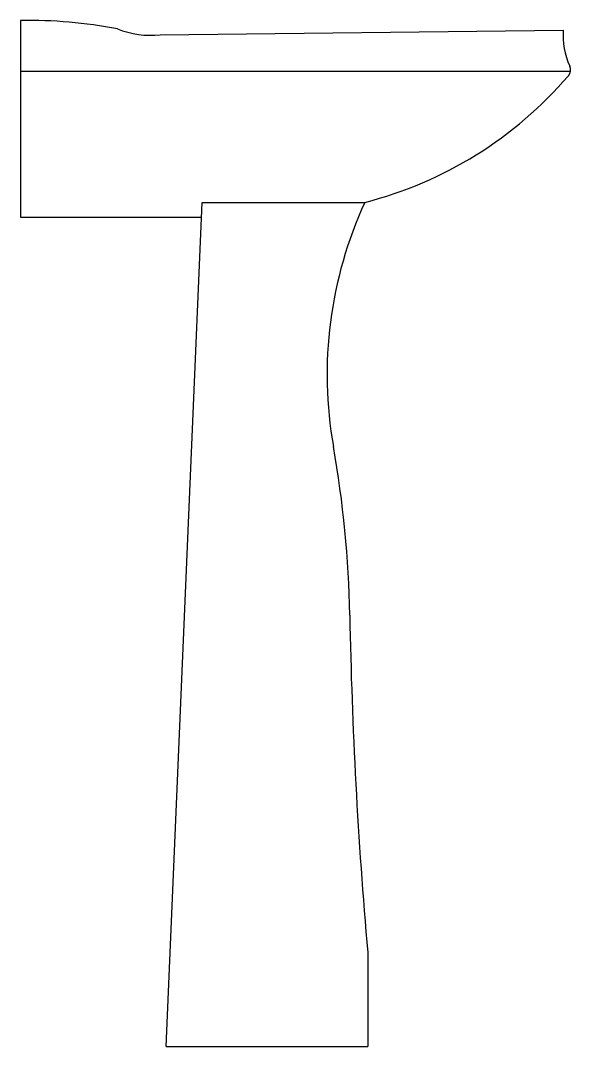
# Model space of a CAD drawing. Header units: millimetres. Extents: x 35.887 to 36.319, y -8.364 to -7.559.
import ezdxf

# ---------------------------------------------------------------- set-up
doc = ezdxf.new("R2010")
doc.units = ezdxf.units.MM
doc.header["$LTSCALE"] = 10

msp = doc.modelspace()

# ---------------------------------------------------------------- linework, layer by layer
for p, q in [((35.88714, -7.55908), (35.88714, -7.71331)), ((35.99689, -7.57019), (36.31342, -7.56652)), ((35.88714, -7.59868), (36.31907, -7.59868)), ((35.88714, -7.71331), (36.02934, -7.71331)), ((36.15986, -8.29043), (36.15986, -8.36408)), ((36.00148, -8.36408), (36.15986, -8.36408))]:
    msp.add_line(p, q)
msp.add_lwpolyline([(36.00148, -8.36408), (36.02984, -7.70168), (36.15754, -7.70168)])
for centre, radius, start, end in [((35.89506, -7.91866), 0.35967, 79.07319, 91.26066), ((35.98931, -7.50134), 0.06927, 247.88736, 276.28411), ((36.37407, -7.5701), 0.06075, 176.62024, 203.86957), ((36.31177, -7.59767), 0.00737, 320.38713, 23.86957), ((36.08039, -7.39905), 0.31231, 284.30198, 319.38181), ((36.45163, -7.83689), 0.32368, 155.30955, 190.0403), ((35.29767, -8.0412), 0.84823, 1.05284, 10.0403), ((39.95123, -7.95568), 3.80612, 181.05284, 185.04575)]:
    msp.add_arc(centre, radius, start, end)

doc.saveas('drawing.dxf')
